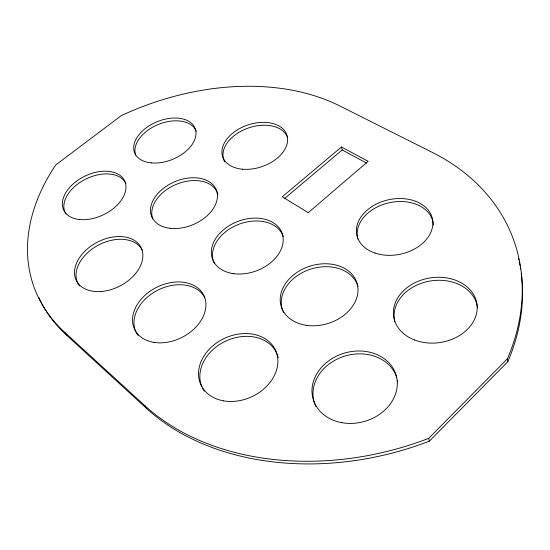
<?xml version="1.0" encoding="UTF-8"?>
<svg xmlns="http://www.w3.org/2000/svg" width="550" height="550" viewBox="0 0 550 550"><rect width="100%" height="100%" fill="white"/><g stroke="black" fill="none" stroke-linecap="round" stroke-linejoin="round"><path stroke-width="0.82" d="M38.761 297.337A231.591 158.049 -19.8 0 0 66.392 335.012L146.431 408.354A253.66 186.801 -15.4 0 0 429.344 441.162L507.808 361.707A247.328 188.327 -20.5 0 0 521.249 273.185M64.749 332.372L144.897 405.721A254.464 186.876 -15.5 0 0 428.684 438.357L507.451 358.724A248.126 188.437 -20.5 0 0 432.712 152.604L340.031 106.054A226.978 157.733 -23.6 0 0 121.261 115.631L55.736 164.952A232.265 158.036 -19.8 0 0 64.749 332.372L66.392 335.012M284.501 198.577L342.203 149.958L341.454 146.994L282.246 196.783L308.254 212.678L368.129 161.322L341.454 146.994M342.203 149.958L366.603 163.116M144.897 405.721L146.431 408.354M428.684 438.357L429.344 441.162M507.451 358.724L507.808 361.707M518.513 258.363A247.328 188.327 -20.5 0 1 518.891 259.978M519.248 261.607A247.328 188.327 -20.5 0 1 520.066 265.698M520.362 267.355A247.328 188.327 -20.5 0 1 520.637 269.012M394.852 321.798A41.958 32.656 -8.7 0 1 430.114 281.022A41.958 32.656 -8.7 0 1 477.489 307.849M138.084 335.438A38.445 28.057 -26.6 0 1 155.746 291.266A38.445 28.057 -26.6 0 1 204.882 297.825M65.938 214.115A33.688 21.443 -25.9 0 1 65.168 212.699M64.845 211.963A33.688 21.443 -25.9 0 1 86.9 178.537A33.688 21.443 -25.9 0 1 125.874 183.473M79.585 285.979A36.224 24.647 -27.4 0 1 96.8 245.994A36.224 24.647 -27.4 0 1 142.251 250.023M397.409 380.256A43.038 35.564 -15.7 0 1 397.719 381.934M315.975 406.643A43.038 35.564 -15.7 0 1 342.492 356.868A43.038 35.564 -15.7 0 1 396.784 377.802M135.74 155.217A32.539 20.364 -22.2 0 1 158.847 124.252A32.539 20.364 -22.2 0 1 196.247 131.285M152.804 218.921A34.849 23.348 -22.7 0 1 175.072 184.883A34.849 23.348 -22.7 0 1 216.363 190.63M216.728 191.29A34.849 23.348 -22.7 0 1 217.876 194.129M204.325 391.181A40.989 32.203 -24.9 0 1 202.593 388.252M201.884 386.726A40.989 32.203 -24.9 0 1 229.288 339.604A40.989 32.203 -24.9 0 1 278.238 357.727M214.411 263.587A37.008 26.407 -20.7 0 1 238.404 224.455A37.008 26.407 -20.7 0 1 283.229 236.603M283.628 312.744A39.531 30.044 -17.2 0 1 309.072 269.665A39.531 30.044 -17.2 0 1 357.885 286.241M224.689 161.824A33.804 22 -18.8 0 1 246.806 128.562A33.804 22 -18.8 0 1 287.684 137.734M357.864 239.044A38.527 27.844 -12.1 0 1 390.899 202.414A38.527 27.844 -12.1 0 1 433.379 225.039M242.708 169.214A33.894 21.993 -18.8 0 0 287.265 136.407A33.894 21.993 -18.8 0 0 234.314 131.938A33.894 21.993 -18.8 0 0 242.708 169.214M341.914 422.689A43.189 35.606 -15.8 0 0 396.282 375.739A43.189 35.606 -15.8 0 0 325.731 363.186A43.189 35.606 -15.8 0 0 341.914 422.689M414.618 340.01A42.102 32.684 -8.8 0 0 477.201 307.409A42.102 32.684 -8.8 0 0 414.074 283.168A42.102 32.684 -8.8 0 0 414.618 340.01M233.984 273.714A37.118 26.407 -20.7 0 0 282.844 235.943A37.118 26.407 -20.7 0 0 224.978 228.559A37.118 26.407 -20.7 0 0 233.984 273.714M306.57 325.359A39.662 30.057 -17.3 0 0 357.294 284.061A39.662 30.057 -17.3 0 0 293.507 274.931A39.662 30.057 -17.3 0 0 306.57 325.359M153.869 342.382A38.562 28.064 -26.6 0 0 205.762 302.101A38.562 28.064 -26.6 0 0 148.005 292.751A38.562 28.064 -26.6 0 0 153.869 342.382M101.448 291.466A36.328 24.64 -27.4 0 0 141.254 247.981A36.328 24.64 -27.4 0 0 83.38 252.773A36.328 24.64 -27.4 0 0 101.448 291.466M79.276 219.498A33.784 21.436 -25.8 0 0 125.957 186.223A33.784 21.436 -25.8 0 0 77.275 180.627A33.784 21.436 -25.8 0 0 79.276 219.498M151.628 162.917A32.622 20.35 -22.2 0 0 195.91 131.45A32.622 20.35 -22.2 0 0 147.022 127.236A32.622 20.35 -22.2 0 0 151.628 162.917M170.204 228.333A34.953 23.341 -22.7 0 0 217.264 193.552A34.953 23.341 -22.7 0 0 164.402 187.584A34.953 23.341 -22.7 0 0 170.204 228.333M223.403 400.826A41.119 32.223 -24.9 0 0 277.489 356.592A41.119 32.223 -24.9 0 0 213.696 345.118A41.119 32.223 -24.9 0 0 223.403 400.826M374.846 253.021A38.651 27.851 -12.1 0 0 432.857 223.644A38.651 27.851 -12.1 0 0 376.186 204.133A38.651 27.851 -12.1 0 0 374.846 253.021"/></g></svg>
